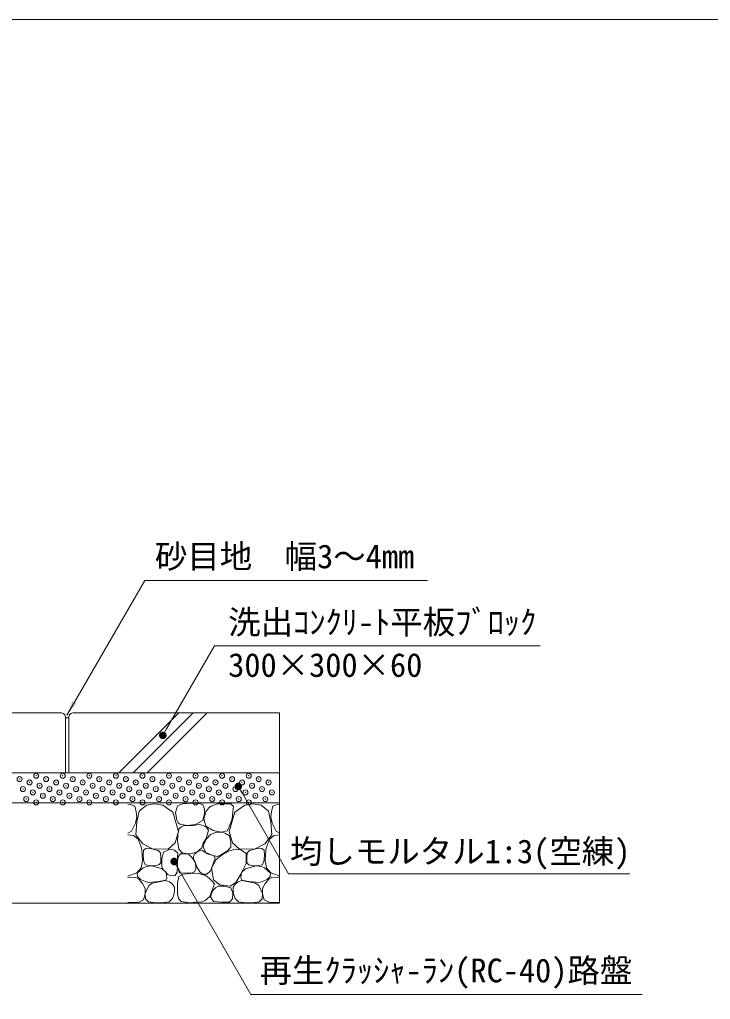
# Model space of a CAD drawing. Units: millimetres at full size, sheet at 1:10; details may follow other scales. Extents: x 5368 to 8106, y 2197 to 4063.
# Drawn here: x 6075 to 6765, y 3030 to 4008 of the extents above; entities that cross this region are included whole.
import ezdxf
from ezdxf.enums import TextEntityAlignment as Align

# ---------------------------------------------------------------- set-up
doc = ezdxf.new("R2010")
doc.units = ezdxf.units.MM
doc.header["$LTSCALE"] = 10
doc.header["$PDMODE"] = 32
doc.header["$PDSIZE"] = 5
doc.linetypes.add('USER1', pattern=[50, 37.5, -12.5])
for name, color, linetype, lineweight in [('_0-0_', 7, 'Continuous', 13), ('ハッチ', 4, 'Continuous', 13), ('寸法', 1, 'Continuous', 13), ('本体', 7, 'Continuous', 13)]:
    doc.layers.add(name, color=color, linetype=linetype, lineweight=lineweight)
doc.styles.add('ＭＳ ゴシック', font='')
doc.styles.get('ＭＳ ゴシック').set_extended_font_data('MS Gothic')

# ---------------------------------------------------------------- blocks, each defined once
blk = doc.blocks.new('filled_arrow')
at = {"color": 0, "linetype": 'Continuous', "lineweight": -2}
blk.add_solid([(7.5, 1.25), (0, 0), (7.5, -1.25)], dxfattribs=at)
blk = doc.blocks.new('filled_dot')
at = {"color": 0, "linetype": 'Continuous', "lineweight": -2, "const_width": 1.25}
blk.add_lwpolyline([(-0.625, 0, 1), (0.625, 0, 1)], format="xyb", close=True, dxfattribs=at)

msp = doc.modelspace()

# ---------------------------------------------------------------- linework, layer by layer
at = {"layer": '_0-0_', "color": 6}
msp.add_lwpolyline([(8106.06, 4008.37), (5367.94, 4008.37), (5367.94, 2196.56), (8106.06, 2196.56)], close=True, dxfattribs=at)
at = {"layer": 'ハッチ'}
for p, q in [((6234.61, 3316.54), (6174.61, 3256.54)), ((6248.75, 3316.54), (6188.75, 3256.54))]:
    msp.add_line(p, q, dxfattribs=at)
at = {"layer": 'ハッチ', "linetype": 'USER1'}
msp.add_line((6262.89, 3316.54), (6202.89, 3256.54), dxfattribs=at)
at = {"layer": 'ハッチ'}
for points in [[(6191.03, 3206.33), (6192.44, 3212.5), (6191.87, 3217.56), (6190.47, 3223.18), (6186.25, 3224.86), (6183.4, 3225.22)], [(6327.76, 3206.33), (6326.36, 3212.5), (6326.92, 3217.56), (6328.32, 3223.18), (6332.54, 3224.86), (6335.39, 3225.22)], [(6183.4, 3196.4), (6187.1, 3198.18), (6191.03, 3206.33)], [(6335.39, 3196.4), (6331.7, 3198.18), (6327.76, 3206.33)], [(6196.93, 3182.46), (6193.84, 3190.32), (6189.06, 3193.97), (6184.29, 3194.53), (6183.4, 3194.3)], [(6321.86, 3182.46), (6324.95, 3190.32), (6329.73, 3193.97), (6334.51, 3194.53), (6335.39, 3194.3)], [(6183.4, 3153.52), (6192.44, 3156.62), (6196.93, 3161.68), (6198.03, 3169.12), (6197.49, 3179.65), (6196.93, 3182.46)], [(6335.39, 3153.52), (6326.36, 3156.62), (6321.86, 3161.68), (6320.76, 3169.12), (6321.3, 3179.65), (6321.86, 3182.46)], [(6183.4, 3127.16), (6186.84, 3127.09), (6193.78, 3127.26), (6199.24, 3129.74), (6200.73, 3135.85), (6200.73, 3140.98), (6198.25, 3146.1), (6194.61, 3150.57), (6191.47, 3152.05), (6185.51, 3152.55), (6183.4, 3152.19)], [(6335.39, 3127.16), (6331.96, 3127.09), (6325.01, 3127.26), (6319.55, 3129.74), (6318.06, 3135.85), (6318.06, 3140.98), (6320.54, 3146.1), (6324.18, 3150.57), (6327.32, 3152.05), (6333.28, 3152.55), (6335.39, 3152.19)]]:
    msp.add_lwpolyline(points, dxfattribs=at)
for points in [[(6210.19, 3225.57), (6202.01, 3224.13), (6194.79, 3218.36), (6192.38, 3207.78), (6191.42, 3194.8), (6198.64, 3185.66), (6208.26, 3180.85), (6223.66, 3180.37), (6230.88, 3186.62), (6234.25, 3198.16), (6228.48, 3217.4), (6218.37, 3224.13)], [(6232.46, 3209.21), (6231.03, 3216.92), (6233.03, 3223.77), (6238.17, 3225.49), (6247.52, 3226.36), (6253.23, 3226.14), (6258.29, 3225.05), (6260.05, 3220.21), (6260.05, 3216.03), (6258.29, 3209), (6251.04, 3204.83), (6242.9, 3203.95), (6235.42, 3205.27), (6233.88, 3206.58)], [(6266.79, 3223.34), (6273.1, 3225.6), (6286.47, 3225.6), (6288.99, 3223.08), (6288.23, 3217.79), (6287.73, 3210.73), (6284.45, 3201.66), (6282.68, 3198.63), (6277.13, 3197.37), (6268.81, 3198.88), (6261.5, 3203.42), (6259.48, 3210.48), (6261.24, 3217.54), (6264.52, 3221.57)], [(6308.6, 3225.57), (6316.78, 3224.13), (6324, 3218.36), (6326.41, 3207.78), (6327.37, 3194.8), (6320.15, 3185.66), (6310.53, 3180.85), (6295.13, 3180.37), (6287.91, 3186.62), (6284.54, 3198.16), (6290.32, 3217.4), (6300.42, 3224.13)], [(6233.34, 3195.5), (6234.52, 3200.4), (6236.29, 3202.36), (6239.23, 3203.54), (6248.65, 3203.93), (6252.77, 3204.52), (6254.74, 3205.11), (6258.66, 3203.93), (6261.61, 3202.36), (6263.96, 3199.42), (6263.18, 3195.5), (6261.8, 3190.98), (6258.66, 3186.28), (6257.29, 3181.77), (6252.77, 3177.84), (6248.46, 3176.27), (6243.55, 3175.69), (6237.66, 3176.86), (6234.32, 3180.39), (6233.03, 3189.02), (6233.34, 3193.73)], [(6262.2, 3190.79), (6266.12, 3195.1), (6272.09, 3197.37), (6278.9, 3196.87), (6280.92, 3196.11), (6284.95, 3193.59), (6286.47, 3187.29), (6286.22, 3182.25), (6283.19, 3178.72), (6276.88, 3175.19), (6273.1, 3172.92), (6268.31, 3174.18), (6261.5, 3177.2), (6259.25, 3180.78), (6258.86, 3184.71), (6260.63, 3188.04)], [(6216.45, 3168.44), (6216.45, 3172.5), (6216.12, 3176.55), (6213.92, 3179.09), (6207.33, 3180.61), (6203.61, 3181.45), (6201.41, 3180.95), (6199.21, 3179.26), (6198.87, 3174.19), (6199.38, 3167.77), (6201.2, 3164.71), (6204.9, 3164.09), (6209.97, 3163.78), (6214.43, 3164.71), (6216.62, 3166.58)], [(6217.88, 3161.24), (6217.31, 3162.95), (6217.31, 3170.66), (6219.02, 3177.51), (6225.88, 3180.37), (6230.17, 3179.23), (6233.31, 3176.37), (6232.81, 3168.77), (6233.15, 3163.7), (6232.64, 3157.28), (6230.82, 3154.22), (6227.13, 3153.6), (6223.03, 3155.24), (6221.6, 3157.81), (6219.6, 3158.95)], [(6248.97, 3173.07), (6250.53, 3175.61), (6253.85, 3178.34), (6257.75, 3178.92), (6263.02, 3175.61), (6269.45, 3173.85), (6270.82, 3171.32), (6269.06, 3166.83), (6265.94, 3158.84), (6262.23, 3155.53), (6258.14, 3155.53), (6255.41, 3157.87), (6252.87, 3161.96), (6250.53, 3168), (6249.16, 3170.54)], [(6283.65, 3178.25), (6288.7, 3179.65), (6292.64, 3179.93), (6296.29, 3179.65), (6301.63, 3176), (6301.63, 3165.89), (6296.29, 3155.5), (6291.23, 3147.08), (6285.61, 3143.42), (6275.22, 3144.83), (6269.03, 3149.6), (6267.07, 3161.4), (6271.84, 3170.1), (6278.03, 3175.16)], [(6302.34, 3168.44), (6302.34, 3172.5), (6302.68, 3176.55), (6304.87, 3179.09), (6311.47, 3180.61), (6315.19, 3181.45), (6317.38, 3180.95), (6319.58, 3179.26), (6319.92, 3174.19), (6319.41, 3167.77), (6317.59, 3164.71), (6313.9, 3164.09), (6308.82, 3163.78), (6304.36, 3164.71), (6302.17, 3166.58)], [(6233.16, 3168.98), (6233.95, 3173.07), (6236.09, 3175.61), (6238.43, 3175.61), (6244.09, 3175.22), (6247.99, 3171.32), (6251.11, 3166.83), (6251.5, 3160.6), (6250.14, 3157.87), (6247.6, 3156.7), (6240.97, 3156.31), (6235.12, 3156.89), (6233.16, 3163.13)], [(6221.36, 3149.64), (6222.43, 3151.64), (6221.82, 3157.17), (6217.66, 3160.71), (6214.43, 3161.78), (6207.2, 3163.63), (6202.28, 3163.01), (6198.9, 3161.78), (6196.28, 3159.48), (6192.74, 3156.4), (6193.05, 3153.17), (6196.28, 3149.95), (6201.05, 3147.95), (6204.28, 3147.18), (6214.59, 3147.95), (6219.97, 3149.02)], [(6297.43, 3149.64), (6296.36, 3151.64), (6296.97, 3157.17), (6301.13, 3160.71), (6304.36, 3161.78), (6311.59, 3163.63), (6316.51, 3163.01), (6319.9, 3161.78), (6322.51, 3159.48), (6326.05, 3156.4), (6325.74, 3153.17), (6322.51, 3149.95), (6317.74, 3147.95), (6314.51, 3147.18), (6304.2, 3147.95), (6298.82, 3149.02)], [(6233.03, 3135.56), (6233.03, 3146.88), (6234.54, 3152.92), (6239.23, 3155.33), (6246.17, 3156.09), (6252.97, 3156.39), (6260.98, 3153.98), (6264.6, 3151.56), (6268.08, 3148.09), (6270.19, 3145.67), (6268.08, 3140.54), (6265.36, 3132.99), (6260.83, 3129.07), (6257.5, 3127.71), (6252.22, 3127.41), (6245.42, 3126.96), (6236.66, 3128.01), (6234.09, 3131.18)], [(6230.1, 3142.36), (6227.96, 3145.46), (6225.1, 3147.6), (6221.3, 3149.02), (6214.87, 3147.6), (6207.97, 3146.41), (6204.4, 3144.03), (6200.84, 3136.18), (6201.31, 3130.95), (6204.17, 3127.86), (6211.3, 3126.91), (6219.79, 3127.13), (6224.87, 3127.86), (6227.96, 3131.19), (6229.48, 3134.77), (6230.1, 3138.8)], [(6274.18, 3143.55), (6279.65, 3143.55), (6286.31, 3141.65), (6288.45, 3136.9), (6287.98, 3130.95), (6284.88, 3127.38), (6277.27, 3127.38), (6268.94, 3128.1), (6266.09, 3132.85), (6267.99, 3138.8), (6271.32, 3142.13)], [(6288.69, 3142.36), (6290.83, 3145.46), (6293.69, 3147.6), (6297.49, 3149.02), (6303.92, 3147.6), (6310.82, 3146.41), (6314.39, 3144.03), (6317.96, 3136.18), (6317.48, 3130.95), (6314.63, 3127.86), (6307.49, 3126.91), (6299.01, 3127.13), (6293.93, 3127.86), (6290.83, 3131.19), (6289.31, 3134.77), (6288.69, 3138.8)]]:
    msp.add_lwpolyline(points, close=True, dxfattribs=at)
for p in [(6075.5, 3250.28), (6085.44, 3246.96), (6092.07, 3253.59), (6102.01, 3250.28), (6111.96, 3246.96), (6118.59, 3253.59), (6128.53, 3250.28), (6138.47, 3246.96), (6145.1, 3253.59), (6155.05, 3250.28), (6164.99, 3246.96), (6171.62, 3253.59), (6181.56, 3250.28), (6191.51, 3246.96), (6198.13, 3253.59), (6208.08, 3250.28), (6218.02, 3246.96), (6224.65, 3253.59), (6234.59, 3250.28), (6244.54, 3246.96), (6251.17, 3253.59), (6261.11, 3250.28), (6271.05, 3246.96), (6277.68, 3253.59), (6287.63, 3250.28), (6297.57, 3246.96), (6304.2, 3253.59), (6314.14, 3250.28), (6324.09, 3246.96), (6078.81, 3240.33), (6088.75, 3237.02), (6095.38, 3243.65), (6105.33, 3240.33), (6115.27, 3237.02), (6121.9, 3243.65), (6131.84, 3240.33), (6141.79, 3237.02), (6148.42, 3243.65), (6158.36, 3240.33), (6168.3, 3237.02), (6174.93, 3243.65), (6184.88, 3240.33), (6194.82, 3237.02), (6201.45, 3243.65), (6211.39, 3240.33), (6221.34, 3237.02), (6227.97, 3243.65), (6237.91, 3240.33), (6247.85, 3237.02), (6254.48, 3243.65), (6264.43, 3240.33), (6274.37, 3237.02), (6281, 3243.65), (6290.94, 3240.33), (6300.89, 3237.02), (6307.52, 3243.65), (6317.46, 3240.33), (6327.4, 3237.02), (6082.12, 3230.39), (6092.07, 3227.08), (6098.7, 3233.7), (6108.64, 3230.39), (6118.59, 3227.08), (6125.21, 3233.7), (6135.16, 3230.39), (6145.1, 3227.08), (6151.73, 3233.7), (6161.67, 3230.39), (6171.62, 3227.08), (6178.25, 3233.7), (6188.19, 3230.39), (6198.13, 3227.08), (6204.76, 3233.7), (6214.71, 3230.39), (6224.65, 3227.08), (6231.28, 3233.7), (6241.22, 3230.39), (6251.17, 3227.08), (6257.8, 3233.7), (6267.74, 3230.39), (6277.68, 3227.08), (6284.31, 3233.7), (6294.26, 3230.39), (6304.2, 3227.08), (6310.83, 3233.7), (6320.77, 3230.39)]:
    msp.add_point(p, dxfattribs=at)
at = {"layer": '寸法'}
for p, q in [((6200.37, 3448.68), (6482.6, 3448.68)), ((6270.02, 3383.18), (6595.29, 3383.18)), ((6343.99, 3155.8), (6684.78, 3155.8)), ((6306.36, 3035.45), (6696.91, 3035.45))]:
    msp.add_line(p, q, dxfattribs=at)
for points in [[(6122.74, 3314.22), (6130.24, 3327.22), (6200.37, 3448.68)], [(6218.48, 3293.91), (6222.23, 3300.41), (6270.02, 3383.18)], [(6293.79, 3243.04), (6297.53, 3236.54), (6343.99, 3155.8)], [(6229.79, 3168.07), (6233.54, 3161.58), (6306.36, 3035.45)]]:
    msp.add_lwpolyline(points, dxfattribs=at)
at = {"layer": '本体'}
for p, q in [((6116.48, 3316.54), (5676.48, 3316.54)), ((6129.48, 3316.54), (6334.97, 3316.54)), ((6334.97, 3126.54), (6334.97, 3316.54)), ((6121.48, 3256.54), (6121.48, 3311.54)), ((6121.48, 3311.54), (6124.48, 3311.54)), ((6124.48, 3256.54), (6124.48, 3311.54)), ((5538.73, 3256.54), (6334.97, 3256.54)), ((5538.73, 3226.54), (6334.41, 3226.54)), ((5538.73, 3126.54), (6334.97, 3126.54))]:
    msp.add_line(p, q, dxfattribs=at)
for centre, start, end in [((6116.48, 3311.54), 359.99804, 90.00081), ((6129.47, 3311.54), 89.99919, 180.00196)]:
    msp.add_arc(centre, 5, start, end, dxfattribs=at)

# ---------------------------------------------------------------- block references
at = {"layer": '寸法'}
for name, p, xscale, yscale, rotation in [('filled_arrow', (6122.74, 3314.22), 2, 2, 60), ('filled_dot', (6218.48, 3293.91), 3, 3, 60), ('filled_dot', (6293.79, 3243.04), 3, 3, 299.9), ('filled_dot', (6229.79, 3168.07), 3, 3, 300)]:
    msp.add_blockref(name, p, dxfattribs=dict(at, xscale=xscale, yscale=yscale, rotation=rotation))

# ---------------------------------------------------------------- texts
at = {"layer": '寸法', "color": 3, "style": 'ＭＳ ゴシック'}
for s, p in [('砂目地\u3000幅3～4mm', (6210.55, 3453.61)), ('洗出ｺﾝｸﾘ-ﾄ平板ﾌﾞﾛｯｸ', (6283.72, 3387.96)), ('300×300×60', (6283.72, 3345.2)), ('均しモルタル1:3(空練)', (6345.39, 3159.17)), ('再生ｸﾗｯｼｬ-ﾗﾝ(RC-40)路盤', (6315.06, 3040.33))]:
    msp.add_text(s, height=23.74, dxfattribs=at).set_placement(p, align=Align.BOTTOM_LEFT)

doc.saveas('drawing.dxf')
